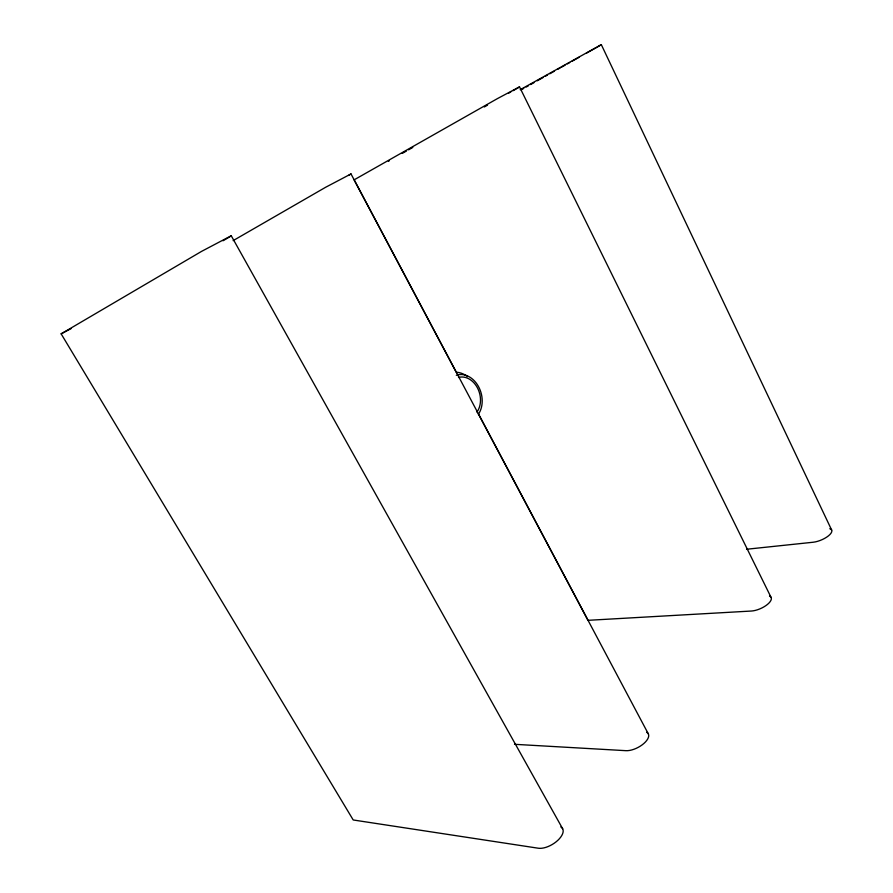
<?xml version="1.0" encoding="UTF-8"?>
<svg xmlns="http://www.w3.org/2000/svg" width="893" height="893" viewBox="0 0 893 893"><rect width="100%" height="100%" fill="white"/><g stroke="black" fill="none" stroke-linecap="round" stroke-linejoin="round"><path stroke-width="1.34" d="M229.479 236.98L231.254 235.785L562.646 828.726M648.329 733.879L351.005 173.923L348.583 175.474M831.673 530.074L601.313 44.65L597.495 46.938M516.165 88.932L519.536 86.889L771.027 597.305M560.837 826.963A16.61 8.249 -31.3 0 1 557.902 840.268A16.61 8.249 -31.3 0 1 538.334 848.227L353.215 819.975L61.137 333.837L201.528 251.402L231.142 235.797M223.027 240.753L228.753 237.404M233.129 240.63L325.677 187.251L351.005 173.923M402.274 153.395L406.449 151.029M408.548 149.845L412.8 147.434M484.296 106.97L487.522 105.151M508.53 93.252L510.796 91.979M513.062 90.695L515.328 89.412M520.206 89.691L601.313 44.65M521.311 89.78L523.733 88.418M526.156 87.056L528.388 85.806M530.609 84.556L533.947 82.681M537.296 80.794L542.977 77.602M545.243 76.318L547.521 75.045M549.82 73.751L554.464 71.139M557.946 69.185L560.268 67.879M561.451 67.209L565.012 65.211M567.379 63.872L569.756 62.532M572.134 61.204L579.401 57.119M586.5 53.122L596.636 47.418M61.137 333.837L71.005 328.68M388.399 161.309L389.147 160.93M519.503 86.867L497.401 98.621L354.119 179.85L456.68 373.017M746.682 549.24L813.132 542.241A13.384 5.012 -22.9 0 0 828.481 535.833A13.384 5.012 -22.9 0 0 829.776 528.712M514.513 744.304L625.948 750.678A15.427 7.211 -27.8 0 0 643.976 743.389A15.427 7.211 -27.8 0 0 646.699 732.293M478.246 413.626L587.996 620.322L751.359 611.035A14.009 5.715 -24.1 0 0 767.433 604.449A14.009 5.715 -24.1 0 0 769.52 596.1M456.97 372.258A27.214 20.997 74 0 1 467.597 376.589M458.5 377.493A20.628 15.851 74.1 0 1 477.42 387.808A20.628 15.851 74.1 0 1 476.895 412.131M456.323 375.306A23.598 18.15 74.1 0 1 478.28 386.156A23.598 18.15 74.1 0 1 478.425 414.218"/></g></svg>
